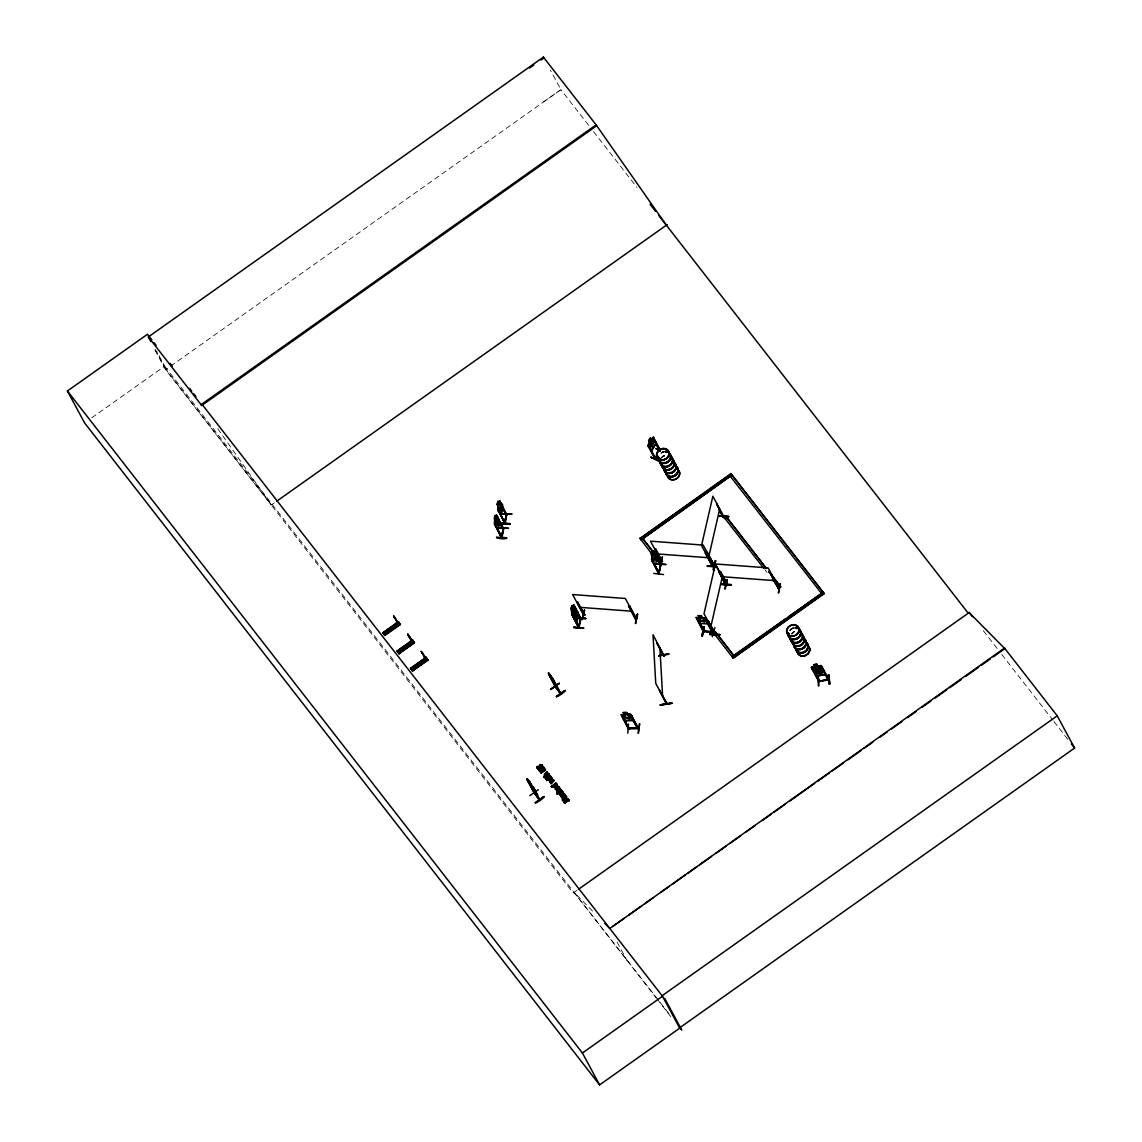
<?xml version="1.0" encoding="UTF-8"?>
<svg xmlns="http://www.w3.org/2000/svg" width="1142" height="1142" viewBox="0 0 1142 1142"><rect width="100%" height="100%" fill="white"/><g stroke="black" fill="none" stroke-linecap="round" stroke-linejoin="round"><path stroke-width="0.75" stroke-dasharray="5 3.75" d="M91.731 417.829L164.676 366.168L156.497 350.965M577.038 890.317L573.198 893.03L165.89 369.494L560.922 89.676L550.373 70.09M155.026 350.137L165.576 369.723L271.339 505.021L275.165 502.309M543.678 101.752L560.922 89.676L589.186 125.991M592.584 911.059L574.126 892.373L668.984 1013.725M983.291 630.712L997.423 648.87M1001.777 654.466L1052.853 720.131M1053.952 721.53L1068.07 739.688M593.54 131.587L637.022 187.474M764.869 569.744L767.039 572.513M164.676 366.168L656.036 997.737M656.978 998.85L671.096 1017.094M217.751 428.664L271.339 505.021M617.108 942.05L626.987 960.393M155.041 349.338L165.89 369.494M790.021 630.598A6.495 5.539 -28.3 0 1 794.375 628.2M791.606 633.539A6.495 5.539 -28.3 0 1 794.332 631.597A6.595 5.639 -28.3 0 0 791.634 633.682M789.736 630.17A6.595 5.639 -28.3 0 1 794.161 627.729M790.949 628.885A6.509 5.553 -28.3 0 1 794.061 627.6M789.836 630.341A6.595 5.639 -28.3 0 1 794.261 627.9M791.734 633.867A6.595 5.639 -28.3 0 1 794.518 631.897M791.906 634.124A6.509 5.553 -28.3 0 1 793.162 632.996M661.247 453.317A6.495 5.539 -28.3 0 1 664.344 452.032M660.647 458.713A6.495 5.539 -28.3 0 1 664.316 455.43M662.503 452.032A6.595 5.639 -28.3 0 1 664.144 451.561M662.417 451.904A6.495 5.539 -28.3 0 1 664.03 451.447M661.09 453.046A6.595 5.639 -28.3 0 1 664.23 451.732M660.661 458.884A6.595 5.639 -28.3 0 1 664.387 455.544M663.145 456.843A6.495 5.539 -28.3 0 1 664.63 456.015M661.718 457.699A6.595 5.639 -28.3 0 1 664.487 455.729"/><path stroke-width="1.5" d="M578.323 627.101L578.908 626.43M578.566 627.643L579.165 626.758L571.928 614.068L578.58 627.757L580.807 618.207M581.107 618.607L573.655 604.817L573.127 605.431M658.92 572.27L658.477 573.47M660.39 564.062L660.176 564.99L660.761 564.119M660.419 565.333L653.766 551.772L660.861 565.304M661.061 564.662L653.609 550.73L651.525 559.837L658.877 573.698L660.59 565.147L658.634 573.241M494.943 520.324L496.499 525.291L497.469 525.034L497.669 519.424M498.212 506.077L498.183 508.119L499.768 511.045L500.738 510.788L500.938 505.178L497.812 501.509L498.768 503.237C499.882 495.342 496.627 517.44 498.098 506.063L497.255 504.493L498.055 506.12M573.841 613.354L575.368 618.322L576.382 618.065L576.653 612.455L573.398 606.473L572.77 607.458L571.814 605.731L572.67 607.458L573.113 605.331L571.571 613.925L578.923 627.786L571.6 613.839M571.285 608.715L573.641 615.267L574.669 614.996L574.983 609.4M545.462 775.232L548.56 773.605L546.19 775.646C542.436 773.876 551.158 770.65 545.062 774.733M501.723 537.168L501.852 536.469M502.894 529.017L503.494 528.161M503.051 529.474L496.442 515.884L496.613 516.741M506.206 514.028L504.964 523.022L504.564 522.251M504.693 523.364L506.762 513.914L505.164 523.55L497.784 509.632L504.85 523.122M506.391 515.213L499.711 501.638L506.834 515.156M496.542 537.397C516.255 537.025 502.195 540.766 496.542 537.311M496.656 537.625L506.634 538.053M499.853 523.835L509.789 524.321L509.76 523.55L499.811 523.122L509.803 524.321L509.746 523.564M668.898 654.209L658.806 655.951M712.451 565.476L712.194 564.619M723.914 516.655C724.171 519.125 722.315 514.657 723.514 517.34M715.32 633.367L714.549 632.911L714.692 634.31L708.026 620.62L715.049 634.238L714.521 633.011M714.678 634.181L714.921 633.282M725.755 585.66L726.398 584.99M537.268 768.238L536.769 766.981L537.482 766.468L537.668 767.467M563.991 800.999L564.034 801.356M559.594 793.19L558.809 793.133L559.865 794.846M580.393 619.449L578.195 615.195M663.873 655.722L663.459 654.766M666.371 703.029L666.785 703.986L655.736 683.373L653.024 634.752L664.173 656.15L663.716 655.237M666.785 703.986L666.471 702.516M389.308 629.556L390.207 628.742M404.568 647L403.454 647.514L404.268 648.328M658.006 457.728L657.978 457.542M658.263 458.07L658.991 457.457L658.149 457.999M666.129 451.447L666.443 452.503M666.286 451.761L666.771 450.876M667.228 452.075L667.385 451.09M667.77 451.447L666.257 452.289M707.383 565.775L715.534 566.161M709.782 634.467C740.13 635.566 689.297 633.282 719.66 634.424M719.76 634.766L709.867 634.081M787.98 633.853L789.022 633.924M796.202 627.301L795.974 628.214M796.317 627.929L796.859 626.944M797.573 627.657L797.402 627.258M573.655 627.201L583.69 628.143L573.755 627.5M653.724 573.412L663.531 574.554M542.293 765.454L542.778 766.796L541.908 766.582M568.83 799.7L569.144 800.685L568.259 800.471M568.359 801.17L568.216 800.042M815.302 674.751L817.329 676.007L825.038 674.551L825.223 672.795M823.296 671.639L823.468 669.84M823.582 669.926L823.411 671.682L815.645 673.138L813.661 671.682L815.645 673.138M565.875 801.341L565.176 802.198L563.991 801.456M623.389 719.089L625.373 720.616L633.111 720.431L633.296 718.846M628.5 728.967L621.748 715.834L622.661 715.806L629.385 728.939M622.661 715.806L621.719 716.148M623.289 712.565L626.573 712.579L627.343 714.207L631.026 714.635L638.506 728.71L628.585 728.91L621.134 714.764L624.26 714.292L623.289 712.565L626.587 712.48L630.855 717.519L629.884 718.818L624.488 717.676L622.904 714.749L624.274 714.178L623.432 712.608M628.5 724.099L627.8 733.121M629.67 714.093L621.248 714.892M638.435 728.31L628.271 728.125L629.642 728.567M630.655 715.934L631.597 715.591L630.655 715.934L637.379 728.268M633.111 720.431L625.373 720.516M637.679 728.268L638.278 728.196M638.021 733.135L639.62 723.828M639.577 723.828L638.549 733.093M566.56 796.916L564.005 799.243L563.62 802.127M565.376 795.374L563.391 796.574M558.566 787.652L557.967 789.022L558.538 787.423M575.368 614.31L575.125 609.928L575.682 613.654L577.124 613.497L575.725 614.596L575.982 618.75L575.397 614.896L574.055 615.095L575.34 613.939M663.673 655.437L663.816 654.709L664.159 655.993M666.571 703.386L666.086 702.773M566.618 801.484L565.233 803.097M655.337 458.67L648.056 445.409L649.57 442.025L648.642 440.484L650.469 437.743L651.283 439.47L652.425 438.599L654.009 441.526L652.21 446.765L650.669 446.907L648.727 440.455M648.228 445.366L653.338 437.086L660.547 450.862M539.152 766.054L541.622 764.826M495.5 517.326L495.885 515.37L494.472 523.964L501.838 537.825L494.472 523.964L494.643 515.756L495.5 517.483L496.085 516.484L503.122 529.574M502.052 536.926L501.438 537.782L494.8 524.121L502.109 536.997L501.352 536.512M495.143 524.135L494.629 524.949M505.107 523.578L498.069 509.874L504.85 522.622M499.711 501.638L499.896 502.494M498.412 509.889L497.912 510.702M496.756 528.061C500.439 529.488 499.525 516.898 496.285 514.842L503.736 528.76L501.923 537.639M497.769 528.789L499.297 521.666L498.554 519.053M502.466 507.419C499.568 529.503 502.823 493.487 502.58 507.419M498.54 528.318L508.575 528.289L498.54 528.161M501.98 535.341L503.308 528.646L496.442 515.884M501.666 537.168L503.294 529.26L501.252 537.254M504.778 522.208L506.22 514.999M506.491 514.885L506.762 514.057M511.816 514.043L501.666 513.814M501.809 513.914L511.844 514.043L501.681 513.772M574.983 608.415L575.525 607.887L573.541 617.008L573.455 615.481M574.126 613.882L574.74 611.041M577.652 612.198C579.308 617.422 574.269 630.912 578.409 614.71L577.795 612.112M555.797 788.665L556.24 787.595L556.14 789.365M583.562 615.067L584.675 615.138L577.766 602.048M582.463 619.478L584.49 610.014M584.518 610.228L582.02 619.492L584.461 610.014M584.447 615.224L583.391 614.282M584.561 614.482L583.762 615.124M584.675 615.138L583.319 614.596M628.628 606.174L629.585 605.917L636.494 619.007L635.409 618.978L628.628 606.174L629.585 605.917M636.479 618.593L635.337 618.065L636.008 618.621M635.523 618.978L635.252 618.093M635.494 618.935L628.7 605.86M637.436 613.953L635.494 623.475L637.479 613.968M635.494 623.475L637.679 614.196M655.537 548.974L654.709 548.603L661.603 561.736C663.159 561.179 660.519 560.151 662.503 561.75L655.608 548.66M660.304 566.089L662.474 556.882M662.331 560.965L661.346 561.264M705.371 553.242L705.899 552.442L705.371 553.242L712.208 566.104L712.051 564.805M723.343 517.526L716.676 503.965L723.443 517.212M661.532 561.721L650.469 541.165L703.187 545.091L714.335 565.618L713.322 565.633L706.541 552.457L707.426 552.528L714.221 565.176M707.426 552.528L706.47 552.785M718.889 515.799L728.81 516.47L718.689 515.998M708.04 557.025L712.579 566.032L712.765 565.204M714.278 565.247C710.752 564.476 716.391 565.019 713.336 565.547M723.671 516.312L723.086 516.998M713.051 565.204L706.541 552.457M715.32 560.579L713.864 570.086M708.368 620.648L707.84 621.448M725.812 585.66L719.16 572.171L726.255 585.703M723.014 576.068L727.368 584.604L720.531 571.457M721.273 584.504L731.28 584.675L721.159 584.204M724.799 588.901L727.24 579.422L725.227 588.887M726.969 584.162L726.155 583.676L727.34 584.533M771.392 575.582L772.363 575.325L771.392 575.582L778.344 588.444L779.258 588.415L768.109 567.888L715.392 563.962L726.341 584.476M778.787 592.884L780.443 583.605M780.357 583.562L778.273 592.869M561.193 796.302L564.02 793.476L564.519 794.204M571.6 612.412L571.171 608.715M573.955 606.716L573.812 605.86L575.482 609.557M572.27 614.096L571.728 614.91M573.983 613.739L574.64 610.913M580.307 618.236L580.165 619.05L580.707 618.521M578.637 626.401L580.593 618.607L573.812 605.86M581.05 618.55L579.023 627.6M577.552 618.165L585.932 618.393L577.666 617.793M651.768 551.643L652.724 553.37L653.367 552.385L654.937 555.312L655.265 558.081L654.623 560.908L653.595 561.179L651.126 554.627L651.882 551.643L652.624 553.213M660.761 564.191L658.563 573.584L651.882 559.98L658.877 572.342M653.766 551.772L653.909 552.628M652.225 560.008L651.682 560.822M653.809 563.934C656.593 566.418 657.078 557.21 655.851 555.041M655.765 563.777L665.857 564.305M708.411 558.281L719.717 508.989M705.742 618.193L713.293 632.325L703.529 631.64L696.706 618.521L697.605 618.579L704.571 631.355L703.686 631.24M702.216 617.422L704.114 618.065L705.699 620.991L704.742 622.133L699.418 620.534L697.848 617.594L699.19 617.194L698.205 615.567L701.445 615.809L702.187 617.522M704.357 631.697L697.605 618.579M696.22 617.479L700.303 623.418L707.926 623.975L708.083 622.49M701.445 615.809L698.176 615.666M700.303 623.418L698.376 621.662M705.413 619.492L706.384 619.235L705.413 619.492L712.28 632.34M703.986 626.744L701.83 636.008L704.4 626.744M710.881 626.487L722.201 577.195M712.194 632.254L712.922 631.426L713.065 632.368M712.294 636.736L714.906 627.558M557.225 785.068L554.455 787.152A1.613 1.385 -28.3 0 1 553.556 786.867A1.884 1.599 -28.3 0 1 553.042 785.81L551.729 787.095L553.042 785.81M554.855 686.356L555.426 687.027M555.312 686.956L555.198 686.028L560.879 693.508L553.413 679.604L548.403 672.966M548.445 673.052L555.94 687.07M560.194 692.395L560.308 693.294L555.783 686.956M534.356 793.219L534.142 792.234L539.809 799.7L529.417 782.07L531.829 785.739M538.853 799.3L534.727 793.148M558.909 790.821C553.299 790.321 561.464 792.619 559.851 788.137L559.666 791.206L561.436 790.25L559.523 790.949L560.479 789.022M559.052 791.092L559.851 788.137M556.525 785.096L553.956 786.367M655.422 457.728L654.837 458.67M655.151 458.941L648.271 446.294L649.041 445.651L648.271 446.294M559.166 787.98L557.353 789.707L555.612 789.493M725.898 585.018L719.16 572.171M390.721 629.656L390.35 628.685M566.575 801.698L565.09 802.826A1.756 1.499 -28.3 0 1 564.177 802.612M796.088 628.4L796.188 627.315M797.359 627.843L796.959 627.115M793.69 644.274L794.061 644.159M651.554 558.31L658.777 572.642M650.826 457.442L659.434 460.783L659.277 461.525L650.769 457.085L659.419 460.811M506.52 514.5L499.554 500.724M728.71 516.812L718.661 516.041M731.166 585.061L721.13 584.247L731.251 584.675M585.817 618.778L577.438 618.022M655.893 563.92L665.786 564.648M715.092 634.21L704 613.725L715.32 564.433L726.455 585.061M658.948 573.584L661.004 564.462M819.656 680.989L812.933 668.341L812.048 668.827L812.933 668.341M827.707 679.062L828.864 679.404L818.557 681.146M561.25 796.06L564.02 793.476M818.686 670.868L819.985 669.012M554.784 686.299L560.551 693.765L550.33 675.065M555.711 686.813L548.545 673.809L555.469 687.413M533.714 792.491L539.481 799.957L530.545 783.483M538.624 798.715L539.124 799.429M541.194 771.849C549.959 759.144 534.57 779.372 545.062 769.108L545.562 769.836L541.08 773.02L540.394 772.049L542.778 768.038L540.394 772.049M653.681 438.1L653.21 438.856L659.776 451.49M657.121 455.215L655.151 459.055L657.421 455.344M657.592 455.687L655.551 459.113M575.068 609.528C573.798 613.168 573.869 604.175 573.056 611.841M651.197 439.427L653.295 437.2M648.556 446.194L653.752 437.843M648.956 446.922L654.166 438.585M655.865 443.824L651.711 450.319L655.879 443.838L655.608 441.312M404.782 648.042L404.339 646.872M418.286 665.386L417.644 664.23M666.3 451.147L665.929 451.59A6.595 5.639 -28.3 0 1 667.47 451.975M667.413 451.704L667.313 451.847A6.595 5.639 -28.3 0 0 665.8 451.475A6.495 5.539 -28.3 0 1 667.213 451.675M788.237 633.439L788.522 633.51A6.495 5.539 -28.3 0 0 796.616 639.092A6.495 5.539 -28.3 0 0 798.915 629.128M797.687 628.043L796.274 628.457M818.543 680.818L819.799 681.017M811.505 667.47L818.985 681.16M819.799 681.46L827.565 679.276M827.493 679.147L827.993 679.975L820.984 666.828L821.897 666.657L820.984 666.828M655.479 458.342L648.742 445.523M550.316 781.042C556.297 774.647 546.119 784.74 553.442 779.886L553.913 780.571L551.115 783.683L550.587 782.927L552.814 780.586L550.587 782.927M552.956 780.842L549.83 782.027L551.458 778.844L549.53 781.642M499.068 501.21L499.668 500.596L501.909 504.907M664.116 656.093L656.85 642.561M573.241 605.446L573.769 604.832L577.766 612.198M813.961 669.683L813.018 670.425M813.147 670.525L813.975 669.783M390.564 629.727L389.508 629.899M417.273 664.387L417.215 665.558M417.173 664.601L418.357 664.544M658.763 457.885L658.292 457.642M666.114 451.604L667.256 451.818M797.244 628.243L796.231 627.772M811.391 667.57L812.247 666.7L811.391 667.57L818.843 681.646L828.878 679.775L821.212 665.658M532.086 786.71L535.07 790.978L529.545 783.098L533.029 787.566M583.776 614.724L576.867 601.991L577.695 602.376M636.351 619.035L625.345 598.479L572.627 594.554L583.748 615.181M562.92 796.417L562.307 795.774L562.107 796.973M528.646 781.97L534.199 788.851L529.988 783.412L532.557 787.123L530.445 784.254M530.173 783.697L531.201 785.111L530.573 784.483M532.101 785.924L534.113 788.922M532.386 788.537L536.769 793.847L527.39 779.258M530.916 786.181L533.243 789.879L531.001 786.11M536.497 792.991L536.612 793.804M537.282 794.261L537.525 795.26L534.185 788.722M604.889 923.507L609.814 928.489L1004.517 648.071L1057.235 715.834L662.203 995.653L679.704 1028.157L599.607 1084.9L84.579 422.897L67.407 390.992L147.504 334.249L151.815 339.802M150.858 341.572L148.36 336.919L543.392 57.1L596.11 124.863L666.357 225.202M596.609 125.791L201.577 405.61L201.078 404.682L596.11 124.863M276.621 501.267L667.299 224.546M394.176 617.508L393.59 615.809L394.433 617.922M394.718 617.208L393.976 616.366M396.231 619.992L395.432 618.521L396.645 620.449M396.474 620.606L398.43 624.388M396.345 622.518C400.342 619.878 393.233 623.875 398.472 625.431L398.044 624.688L399.6 623.589L400.242 624.603M398.758 622.718L398.144 621.933L398.772 622.747L383.398 633.553L382.798 632.796L398.272 621.748L398.615 622.59M398.287 622.047L383.041 633.096L398.815 622.49M398.843 622.276L383.141 633.239M398.644 622.775L399.343 623.404L398.272 621.748M399.6 623.589L400.257 624.631L384.883 635.437L384.283 634.681L399.9 624.174M399.828 624.032L384.683 635.18L382.827 632.711L383.441 633.61M409.964 637.25L412.733 642.532L408.051 635.18M409.621 636.751L408.993 635.594L409.835 637.322M408.922 636.608L408.465 635.651M412.605 642.603L410.278 637.707M410.535 640.748L412.233 639.834L410.906 641.376M412.091 639.648L412.819 641.005L397.573 651.782L396.988 651.026L412.462 639.977L413.019 640.691L412.091 641.233M412.462 640.277L397.416 651.568M410.834 641.304L412.662 643.66L412.219 642.917L413.918 642.004L398.472 652.91L399.086 653.695M398.701 653.21L413.789 642.018L414.418 642.832M398.901 653.452L414.246 642.575M397.616 651.839L396.973 650.997L398.886 653.41L414.232 642.546L413.775 641.818M399.058 653.667L414.432 642.846L413.875 642.09M421.155 651.454L422.155 652.653M423.91 655.551L422.397 652.781M422.997 654.18L422.497 652.938M426.094 659.948L424.324 656.022M412.548 671.011L427.936 660.19L427.265 659.162L425.709 660.262L426.152 661.004L424.025 658.092C425.481 654.48 427.85 661.404 426.409 657.706L410.706 668.67M424.41 658.72L425.723 657.178M410.849 668.855L425.952 657.321L426.494 658.077L411.063 669.126L410.492 668.284L412.405 670.782L427.722 659.89L427.265 659.162M425.466 658.606L426.423 658.292L425.88 657.549L410.463 668.341M427.508 659.605L412.005 670.297L427.408 659.348L427.936 660.19M412.205 670.554L427.736 659.919L425.809 657.421M702.216 494.5L640.077 538.524L730.894 473.63L824.196 593.683L733.15 658.163L713.579 632.882L715.235 631.712L733.735 655.622L715.235 631.712M705.099 492.459L729.667 475.058M659.22 563.02L660.875 561.85L642.575 538.325L661.09 562.249L659.434 563.406L655.993 558.866M725.17 518.825L726.612 517.255L766.525 568.573M548.717 672.895L550.515 675.207M552.585 678.362L549.93 675.122L553.913 680.718L553.128 680.289M555.926 684.786L550.244 676.992L556.011 684.715M559.28 683.301L550.658 689.211L559.309 683.33M550.887 689.497L559.38 683.487M556.368 696.463C573.07 683.701 562.278 695.035 556.511 696.734M556.454 696.663L564.947 690.639M768.68 571.343L780.557 586.603L778.901 587.773L772.42 579.451M779.115 588.159L780.557 586.603M537.482 768.552L536.84 767.31L537.654 766.782M541.893 767.053L542.464 765.825M543.349 766.91L539.01 770.35L543.349 766.91L543.92 767.738M542.778 768.038L539.367 770.821L542.921 768.295M527.233 779.229L531.915 787.523M527.176 780.214L534.613 793.69M541.337 772.12L545.062 769.108M529.36 781.471L527.647 779.101M529.174 783.184L534.856 790.978L534.67 790.064M529.417 781.385L530.202 783.041L529.26 781.256M547.717 772.606L547.204 771.878L544.748 773.648L544.448 775.261M534.513 790.678L528.86 781.314L531.53 784.554M530.63 785.539L534.956 790.921M543.863 776.917C548.189 774.733 542.75 776.717 544.377 777.659L548.917 774.076L544.377 777.659M546.29 776.474L546.29 776.474C548.174 779.172 551.286 772.863 546.975 777.331M549.373 775.689C549.045 772.649 551.158 778.716 547.261 778.73M548.788 775.075L549.859 775.675L547.732 778.387M545.533 778.359L546.504 777.673L545.676 778.616L547.004 778.401M547.932 779.601L551.158 776.945L547.932 779.601L546.861 778.145L546.047 779.087M546.247 779.643L546.832 779.229L546.804 780.443L546.832 779.229M547.432 778.858L550.787 776.474L551.3 777.217M529.831 795.703L538.296 789.664M785.553 618.921L732.093 656.793L823.125 592.298M788.451 616.88L821.683 593.326M555.897 783.041L551.358 786.638L555.897 783.041L556.411 783.783M823.982 593.283L733.15 658.163M553.956 786.481C552.5 784.939 556.097 783.226 556.682 785.182M553.756 786.153L555.455 784.097M557.967 789.022L556.325 786.824L555.24 788.979M558.181 786.966C555.797 785.71 559.666 785.839 559.352 787.909M557.325 786.595C563.491 787.623 552.186 792.819 556.325 786.824M535.298 802.669C552 789.893 541.208 801.241 535.441 802.926M535.384 802.869L543.735 796.588M556.611 793.305C563.92 789.379 555.012 792.833 557.11 794.033L561.664 790.45L557.11 794.033M562.164 792.063L561.165 791.463L562.406 791.52M562.906 791.948L563.163 792.519A1.599 1.37 -28.3 0 1 563.035 793.49C562.449 795.931 557.667 794.846 559.609 792.976M561.336 791.749L562.178 791.392M563.22 796.659L561.893 795.731L562.464 797.316M563.406 795.931C564.962 792.676 565.49 798.344 562.992 795.574M561.893 797.501L563.791 799.029C567.517 799.129 564.348 794.204 566.675 796.988M563.12 798.172L562.278 797.801L563.791 799.029M565.476 796.502L566.261 796.359M562.207 799.785L563.177 799.1L562.349 800.057L563.677 799.843M563.648 798.772L565.847 797.102L565.347 796.259M563.534 799.571L562.721 800.528M563.791 799.885L566.475 797.787L566.332 796.331M564.02 800.656L563.134 800.856M968.159 613.111L969.087 612.455L972.427 616.737M578.494 889.275L969.158 612.555L1004.846 648.67L993.226 656.907M612.712 926.433L624.331 918.211M628.685 915.113L641.761 905.863M644.673 903.807L653.381 897.626M660.647 892.487L669.355 886.32M672.267 884.251L685.328 875M688.241 872.945L696.948 866.764M699.86 864.708L711.48 856.486M715.834 853.388L725.998 846.193M730.352 843.11L740.516 835.901M746.326 831.79L755.048 825.623M762.299 820.47L771.021 814.303M773.919 812.247L785.539 804.011M789.893 800.927L814.589 783.441M817.486 781.385L829.106 773.148M832.018 771.093L843.638 762.856M847.992 759.773L861.068 750.522M863.966 748.467L872.688 742.286M879.94 737.147L887.206 731.993M891.559 728.91L901.723 721.715M907.533 717.604L916.255 711.423M922.065 707.312L930.773 701.131M935.127 698.048L946.747 689.825M949.659 687.769L961.279 679.533M965.632 676.449L978.694 667.185M981.606 665.129L990.314 658.963M599.607 1084.9L582.434 1052.995L662.531 996.252L202.505 404.953M679.561 1027.9L1074.593 748.067L1057.235 715.834M529.517 68.092L533.828 65.08M541.008 60.041L543.892 58.028L543.392 57.1M969.158 612.555L968.23 613.197L658.748 215.424M814.803 670.197L816.173 669.355M725.984 585.304L726.226 585.76M814.532 666.328L813.161 667.156L816.387 673.138L818.714 674.065L821.797 673.452L822.768 671.867L821.198 668.941L819.556 665.957L817.615 665.743M580.579 619.007L577.01 612.383M666.357 450.976L667.099 450.762M667.171 451.975L666.685 452.046M417.173 665.472L418.086 665.429M797.159 628.528L797.644 627.229M788.679 633.924L788.494 633.325M551.458 778.844L548.488 780.229L551.6 779.115M535.698 791.849L532.8 788.537M556.168 789.208L557.539 789.336L555.997 789.108M554.084 681.374L549.031 673.966L549.645 674.594M818.243 676.664L818.614 686.085L818.314 676.878M552.043 778.087L548.117 779.758L552.043 778.087L552.528 778.787M828.692 679.804L821.312 665.615L812.262 666.8L814.546 666.428L813.547 664.73L816.858 664.102L817.629 665.843L821.312 665.615M549.687 781.77L552.814 780.586M550.458 781.299L553.442 779.886M638.321 728.724L631.041 714.535L629.685 713.993M819.342 668.67L822.854 668.627M816.459 669.869L819.542 669.269M815.402 674.608L817.315 675.921L825.038 674.551M813.689 664.858L816.787 664.273M819.642 671.096L822.811 672.538L819.128 671.567L817.101 673.666L818.286 671.368L815.217 670.04L819.485 669.198M828.435 674.751L829.806 683.987L829.106 683.83M658.791 655.579L668.898 653.824L658.691 655.808M666.728 702.972L659.505 690.368L666.428 704.043L666.371 703.129M659.562 691.195L659.862 690.31M661.418 704.614C695.621 699.975 636.008 708.797 671.525 702.972M661.532 704.885L671.639 703.187M662.317 556.839L660.419 566.132M702.273 636.008L704.357 626.544L702.373 636.051M779.315 588.044L777.987 587.545L778.787 588.03M389.964 628.657L390.678 628.985M796.788 627.044L797.73 627.243M629.456 728.239L637.279 728.039M534.299 792.705L526.905 778.972M539.381 799.885L531.487 785.639M829.006 674.893L829.777 683.972M829.135 683.83L828.55 674.936M559.352 791.349L557.068 791.249L559.494 791.62M499.811 523.15L509.903 523.807M509.86 523.907L499.811 523.065M576.838 621.719L575.696 621.205L576.853 621.833M715.434 560.765C712.651 577.752 712.137 567.446 715.948 560.865M662.488 561.336L661.175 561.25M715.577 566.86L707.312 566.289L707.298 565.518M720.459 571.771L719.646 571.385L726.469 584.518M715.263 633.31L708.026 620.62M709.796 634.424L719.688 635.166M657.335 553.927L710.053 557.853M655.879 554.955L656.55 557.582M653.909 564.048L654.851 564.676M722.272 576.724L774.99 580.65M579.494 607.316L632.211 611.241M575.925 609.043C577.21 611.098 576.553 620.32 573.941 618.136M696.634 618.836L697.519 618.907M704.4 631.026L712.08 631.597M703.329 631.24L713.236 631.969M573.755 627.401L583.69 628.143M819.257 668.741L821.198 668.941L820.156 670.454L817.072 671.039L814.746 670.097M560.051 794.718L562.892 793.219A1.599 1.37 -28.3 0 0 563.02 792.248L562.706 791.649M555.926 783.755L556.925 784.326M545.705 775.989L544.306 774.99M561.193 791.492L562.364 792.277M564.02 794.204L565.433 795.232M667.056 450.776L667.827 451.276M788.28 634.138L788.979 633.51M713.179 631.897L705.842 618.179L696.106 617.451L703.486 631.683M778.887 587.559L779.187 588.473L778.273 588.344L771.464 575.254M816.302 669.783L818.9 670.882M555.74 784.154L556.311 785.939L553.813 786.21M408.265 634.509L407.594 633.953L408.279 635.266M424.267 656.093L426.223 659.876L421.726 652.367L421.841 653.081M567.988 798.715L566.161 798.858L565.604 800.399M659.305 449.62L656.122 448.863L659.02 450.091M659.062 449.934L656.036 448.549M648.056 445.409L651.825 450.362M398.458 622.704L397.673 622.861M426.466 658.02L425.966 657.92M541.351 765.397L539.966 766.368M663.816 654.809L663.773 656.15L656.893 643.389M556.539 783.912L557.367 785.054M563.077 796.402L565.119 796.488L564.876 794.489M726.112 584.047L727.254 583.762M501.138 514.428L500.01 513.929L501.152 514.557M562.321 797.045L563.32 799.371M537.568 768.537L537.968 768.994A1.756 1.499 -28.3 0 0 538.867 769.208L540.252 767.381M564.319 802.869L563.477 801.855M560.394 693.651L551.615 677.277M412.462 639.977L414.218 642.546M384.369 634.766L384.925 635.494M398.544 652.981L399.1 653.724M426.08 658.249L425.481 658.277M541.693 765.725L540.152 765.154L540.109 766.753M568.045 799.614L566.646 799.314L566.475 800.642M413.033 640.534L412.319 640.162M712.794 565.104L708.383 557.053M562.035 797.773L561.065 796.288M397.973 622.675L397.958 623.089M541.765 764.769L542.436 765.711M542.179 765.326L539.938 764.54L539.238 766.51M421.212 651.397L421.998 652.425M426.394 657.678L411.091 669.155M533.228 789.879L537.625 795.189M679.89 1027.672L681.745 1030.041L664.715 998.408M1071.339 743.885L1074.593 748.067M650.055 204.247L655.494 211.227M824.196 593.683L730.894 473.63M765.668 567.588L726.612 517.255M768.894 571.742L780.771 587.002M724.956 518.425L763.798 568.359M639.863 538.125L651.825 553.984M548.56 773.605L549.059 774.333M561.293 789.978L561.807 790.721M557.168 786.31L558.681 787.694M542.036 767.324L541.865 766.168M568.216 800.913L569.144 800.685M556.24 787.595L557.539 789.336M559.452 792.676L560.879 794.389L562.349 792.205M546.433 776.731L547.118 777.602M545.833 776.803L546.647 777.93M548.117 779.758L548.631 780.5M556.611 790.664L557.21 791.52M537.482 766.468L538.453 768.309L539.452 767.181M538.867 770.093L539.367 770.821M551.215 786.367L551.729 787.095M398.144 621.848L400.028 624.331M426.88 659.062L425.581 656.993M398.544 624.303L394.547 617.836M389.979 627.815L391.749 630.056M388.865 632.24L387.038 629.884M401.213 648.114L402.983 650.355M414.703 665.458L416.473 667.699M385.482 630.984L387.252 633.239M384.44 631.726L386.21 633.967M398.615 649.955L400.385 652.196M153.97 342.571L156.126 345.341M170.144 363.37L172.299 366.139M189.558 388.323L191.713 391.092M193.869 393.862L196.039 396.645M148.36 336.919L201.078 404.682M67.407 390.992L582.434 1052.995M407.98 634.367L408.879 635.68M530.259 782.955L531.444 784.64M568.802 799.6L566.289 798.429L565.775 800.87M423.454 654.594L424.096 655.879M531.201 786.139L533.742 789.821M561.607 797.33L561.05 796.045M562.221 792.006L561.008 794.033L559.466 793.205M537.639 767.567L539.281 768.438L539.267 766.71M568.245 799.928L566.289 799.243L566.76 801.527M557.01 784.283L556.911 786.224L554.598 787.409A1.613 1.385 -28.3 0 1 553.699 787.138A1.884 1.599 -28.3 0 1 553.185 786.067M409.05 636.537L411.505 640.962M821.269 593.069L730.537 476.571M816.359 664.544L814.374 664.915M718.975 509.403L723.343 517.654L723.985 516.855L712.851 496.228L701.531 545.519L712.579 566.032M654.138 439.385L659.491 449.306M705.499 619.178L712.48 631.897M700.974 616.08L699.018 615.923M655.865 556.853L660.419 565.461M580.25 606.659L584.747 614.824M630.684 715.606L637.664 728.325M573.57 616.923L575.811 621.219M501.838 506.734L506.391 515.327M553.913 780.571L551.115 783.683M550.787 776.474L547.575 779.129L546.861 778.145M547.204 771.878L544.377 775.047M545.562 769.836L541.08 773.02M547.403 780.029L546.804 780.443M526.99 778.901L534.899 793.476M397.901 621.419L399.2 623.489M394.818 617.379L395.318 618.607M419.414 665.615L417.644 663.374M417.858 666.728L416.088 664.487M405.924 648.271L404.154 646.029M404.368 649.384L402.598 647.143M414.917 668.798L413.147 666.557M413.875 669.54L412.105 667.299M401.427 651.454L399.657 649.213M390.193 631.155L388.423 628.914M565.633 800.599L565.961 801.327M539.095 766.253L539.409 766.981M534.599 789.978L534.856 790.978M563.877 801.099L565.319 802.469L565.818 801.07M566.503 800.813L566.76 801.741M540.137 766.924L538.724 768.951A1.756 1.499 -28.3 0 1 537.825 768.723M822.939 668.484L813.903 669.74L816.045 669.326M828.393 674.751L829.249 684.101M659.89 647.514L662.603 696.135M799.457 631.954A6.509 5.553 -28.3 0 1 800.014 641.804A6.509 5.553 -28.3 0 1 790.293 638.449M799.386 631.669A6.595 5.639 -28.3 0 1 799.942 641.661A6.595 5.639 -28.3 0 1 790.093 638.25M802.383 635.609A6.481 5.539 -28.3 0 1 801.584 644.73L801.613 644.73A6.481 5.539 -28.3 0 1 792.191 642.818M791.906 641.39A6.481 5.539 -28.3 0 1 792.034 639.891M802.269 635.409A6.467 5.524 -28.3 0 1 799.985 645.33A6.467 5.524 -28.3 0 1 791.934 639.691M795.917 627.829A6.595 5.639 -28.3 0 1 800.827 634.138A6.595 5.639 -28.3 0 1 793.233 639.52A6.595 5.639 -28.3 0 1 788.323 633.21M800.485 632.054A6.495 5.539 -28.3 0 1 798.972 641.647A6.495 5.539 -28.3 0 1 789.978 637.85M799.286 631.483A6.595 5.639 -28.3 0 1 799.843 641.476A6.595 5.639 -28.3 0 1 789.993 638.078M795.817 627.643A6.595 5.639 -28.3 0 1 800.728 633.953A6.595 5.639 -28.3 0 1 793.133 639.334A6.595 5.639 -28.3 0 1 788.237 633.025M795.688 627.515A6.509 5.553 -28.3 0 1 800.542 633.739A6.509 5.553 -28.3 0 1 793.048 639.049A6.509 5.553 -28.3 0 1 788.208 632.825M806.223 642.675A6.509 5.553 -28.3 0 1 804.696 652.282A6.509 5.553 -28.3 0 1 795.688 648.485M806.166 642.404A6.595 5.639 -28.3 0 1 804.625 652.153A6.595 5.639 -28.3 0 1 795.489 648.299M807.794 645.644A6.481 5.539 -28.3 0 1 805.51 655.579A6.481 5.539 -28.3 0 1 797.444 649.926M807.679 645.458A6.467 5.524 -28.3 0 1 805.396 655.38A6.467 5.524 -28.3 0 1 797.344 649.727M802.555 635.937A6.467 5.524 -28.3 0 1 801.042 645.487A6.467 5.524 -28.3 0 1 792.091 641.718M807.751 645.501A6.524 5.567 -28.3 0 1 805.453 655.494A6.524 5.567 -28.3 0 1 797.344 649.812M802.897 638.178A6.595 5.639 -28.3 0 1 805.909 645.187A6.595 5.639 -28.3 0 1 798.101 649.484A6.595 5.639 -28.3 0 1 793.733 643.246M805.895 642.09A6.495 5.539 -28.3 0 1 804.368 651.682A6.495 5.539 -28.3 0 1 795.389 647.885M802.969 638.478A6.495 5.539 -28.3 0 1 805.924 645.358A6.495 5.539 -28.3 0 1 798.244 649.598A6.495 5.539 -28.3 0 1 793.947 643.46M806.066 642.218A6.595 5.639 -28.3 0 1 804.525 651.968A6.595 5.639 -28.3 0 1 795.403 648.114M802.797 638.007A6.595 5.639 -28.3 0 1 805.809 645.002A6.595 5.639 -28.3 0 1 798.001 649.313A6.595 5.639 -28.3 0 1 793.633 643.06M804.011 638.564A6.509 5.553 -28.3 0 1 801.713 648.542A6.509 5.553 -28.3 0 1 793.604 642.86M669.426 455.786A6.495 5.539 -28.3 0 1 672.395 462.681A6.495 5.539 -28.3 0 1 664.715 466.921A6.495 5.539 -28.3 0 1 660.404 460.768M669.369 455.501A6.595 5.639 -28.3 0 1 672.381 462.496A6.595 5.639 -28.3 0 1 664.573 466.807A6.595 5.639 -28.3 0 1 660.204 460.554M672.381 459.455A6.481 5.539 -28.3 0 1 670.854 469.034A6.524 5.567 -28.3 0 1 661.917 465.365M661.889 465.251A6.481 5.539 -28.3 0 0 670.854 469.034A6.524 5.567 -28.3 0 0 672.467 459.541M672.253 459.241A6.467 5.524 -28.3 0 1 670.725 468.805A6.467 5.524 -28.3 0 1 661.789 465.022M668.841 452.675A6.595 5.639 -28.3 0 1 666.514 462.796A6.595 5.639 -28.3 0 1 658.306 457.043M669.112 455.201A6.495 5.539 -28.3 0 1 672.081 462.096A6.495 5.539 -28.3 0 1 664.387 466.336A6.495 5.539 -28.3 0 1 660.09 460.183M668.884 452.96A6.495 5.539 -28.3 0 1 667.371 462.553A6.495 5.539 -28.3 0 1 658.377 458.756M665.986 451.961A6.495 5.539 -28.3 0 1 667.542 452.275M669.269 455.315A6.595 5.639 -28.3 0 1 672.281 462.31A6.595 5.639 -28.3 0 1 664.473 466.621A6.595 5.639 -28.3 0 1 660.105 460.383M668.741 452.489A6.595 5.639 -28.3 0 1 666.428 462.61A6.595 5.639 -28.3 0 1 658.206 456.857M668.57 452.36A6.495 5.539 -28.3 0 1 666.286 462.324A6.495 5.539 -28.3 0 1 658.192 456.657M674.836 465.836A6.495 5.539 -28.3 0 1 675.379 475.657A6.495 5.539 -28.3 0 1 665.686 472.317M676.15 466.236A6.595 5.639 -28.3 0 1 674.594 475.986A6.595 5.639 -28.3 0 1 665.472 472.131M677.763 469.476A6.481 5.539 -28.3 0 1 675.479 479.412A6.481 5.539 -28.3 0 1 667.413 473.759M677.649 469.291A6.467 5.524 -28.3 0 1 676.135 478.841A6.467 5.524 -28.3 0 1 667.185 475.058M672.524 459.769A6.467 5.524 -28.3 0 1 671.011 469.319A6.467 5.524 -28.3 0 1 662.06 465.551M674.251 462.71A6.595 5.639 -28.3 0 1 671.924 472.831A6.595 5.639 -28.3 0 1 663.716 467.078M675.864 465.922A6.495 5.539 -28.3 0 1 674.351 475.515A6.495 5.539 -28.3 0 1 665.372 471.717M674.294 462.995A6.495 5.539 -28.3 0 1 672.01 472.959A6.495 5.539 -28.3 0 1 663.916 467.292M677.135 467.078A6.595 5.639 -28.3 0 1 673.723 476.171A6.595 5.639 -28.3 0 1 665.372 471.946M674.151 462.524A6.595 5.639 -28.3 0 1 671.824 472.66A6.595 5.639 -28.3 0 1 663.616 466.892M673.98 462.396A6.495 5.539 -28.3 0 1 672.452 472.003A6.495 5.539 -28.3 0 1 663.473 468.206M494.7 516.684L494.614 519.025L494.7 516.684M497.812 501.509L497.213 504.55L497.926 501.509M497.969 502.437L497.883 504.778L497.969 502.437M495.785 518.011L495.214 520.838L496.799 523.778L497.355 520.938L495.785 518.011M499.054 503.765L498.483 506.591L500.068 509.532L500.639 506.691L499.054 503.765M573.641 609.714L573.527 612.055L573.641 609.714M576.325 613.982L575.696 616.808L572.413 610.813L573.056 607.987L576.325 613.982M571.814 605.731L571.114 608.757L571.928 605.731M571.956 606.659L571.814 609L571.956 606.659M651.911 552.571L651.768 554.912L651.911 552.571M653.01 553.899L652.367 556.725L653.938 559.651L654.594 556.825L653.01 553.899M650.298 438.614L649.541 440.812L650.298 438.614M651.568 439.984L649.955 442.582L651.525 445.508L653.138 442.925L651.568 439.984M533.343 787.495L534.984 790.193L533.343 787.495M731.965 475.001L641.147 539.895L731.965 475.001M818.486 666.999L815.188 667.756L818.486 666.999M818 667.542L816.03 667.927L818 667.542M821.127 672.195L818.043 672.809L814.817 666.857L817.9 666.271L821.127 672.195M626.101 712.808L624.117 712.865L626.101 712.808M627.629 714.635L624.56 714.706L626.13 717.633L629.213 717.561L627.629 714.635M702.501 617.95L699.475 617.722L701.045 620.648L704.072 620.877L702.501 617.95M412.034 670.297L412.576 671.039L412.034 670.297M791.463 636.08A6.481 5.539 -28.3 0 0 798.758 627.857A6.481 5.539 -28.3 0 0 788.123 627.072A6.481 5.539 -28.3 0 0 791.463 636.08M791.634 636.365A6.467 5.524 -28.3 0 0 798.915 628.157A6.467 5.524 -28.3 0 0 788.294 627.372A6.467 5.524 -28.3 0 0 791.634 636.365M661.446 459.912A6.481 5.539 -28.3 0 0 668.741 451.69A6.481 5.539 -28.3 0 0 658.106 450.904A6.524 5.567 -28.3 0 0 661.503 460.055A6.524 5.567 -28.3 0 0 668.841 451.789A6.524 5.567 -28.3 0 0 658.135 451.004A6.481 5.539 -28.3 0 0 661.446 459.912M661.603 460.197A6.467 5.524 -28.3 0 0 668.884 451.989A6.467 5.524 -28.3 0 0 658.277 451.204A6.467 5.524 -28.3 0 0 661.603 460.197"/></g></svg>
